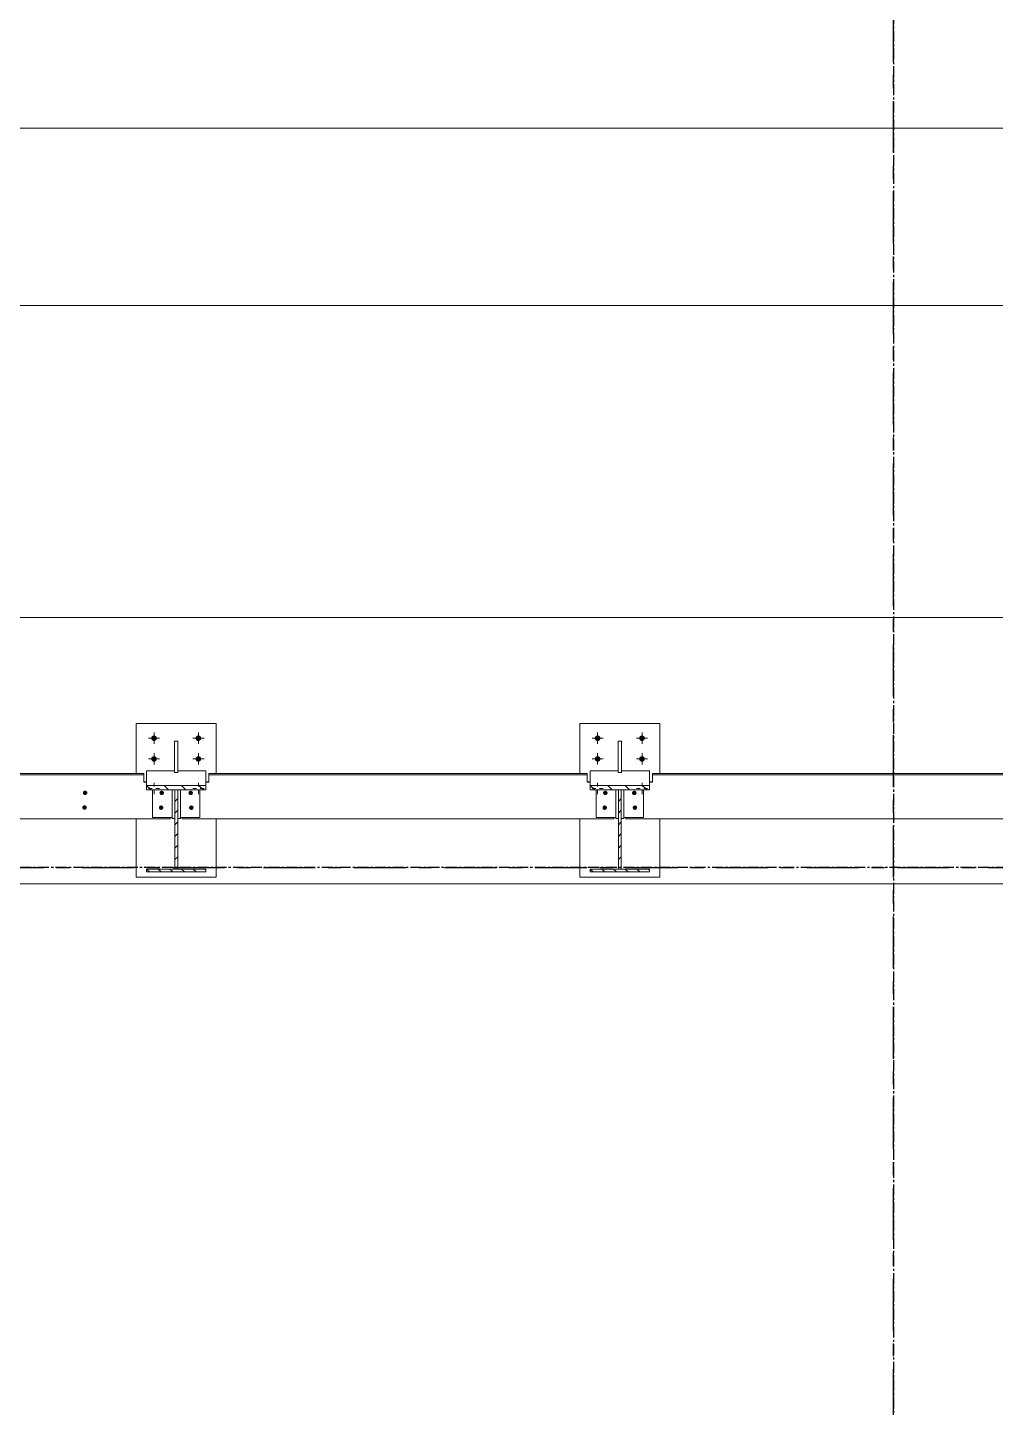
# Model space of a CAD drawing. Header units: millimetres. Extents: x -153298 to 620751, y -313239 to 250031.
# Drawn here: x 52105 to 55378, y 20501 to 25166 of the extents above; entities that cross this region are included whole.
import ezdxf
from ezdxf.enums import TextEntityAlignment as Align

# ---------------------------------------------------------------- set-up
doc = ezdxf.new("R2010")
doc.units = ezdxf.units.MM
for name, pattern in [('CENTER', [2, 1.25, -0.25, 0.25, -0.25]), ('TA_GL_000.70000', [1.925, 0.7, -0.175, 0.175, -0.175, 0.7]), ('XKITLINE00', [0])]:
    doc.linetypes.add(name, pattern=pattern)
for name, color, linetype in [('000 - 0_SYM_DWG_GRIDLINE_MAIN_COLOR_251', 251, 'Continuous'), ('000 - 0_SYM_DWG_SLOPE-SYM_TEXT_COLOR_3', 3, 'Continuous'), ('000 - GRID', 251, 'CENTER')]:
    doc.layers.add(name, color=color, linetype=linetype)
doc.layers.add('Bolt', color=1, linetype='Continuous', lineweight=0)
doc.layers.add('Part', color=2, linetype='Continuous', lineweight=0)
doc.styles.add('ARIAL', font='arial.ttf')
doc.styles.add('TA', font='', dxfattribs={"height": 4.5})
doc.styles.get('TA').set_extended_font_data('Cordia New')

# ---------------------------------------------------------------- blocks, each defined once
blk = doc.blocks.new('*A138137')
at = {"layer": 'Part', "linetype": 'XKITLINE00', "lineweight": 0}
for p, q in [((471.378077, -21.078283), (471.257912, -20.958118)), ((471.850187, -21.078283), (471.730023, -20.958118)), ((472.322298, -21.078283), (472.202133, -20.958118)), ((472.794408, -21.078283), (472.674244, -20.958118))]:
    blk.add_line(p, q, dxfattribs=at)
blk = doc.blocks.new('*A139138')
at = {"layer": 'Part', "linetype": 'XKITLINE00', "lineweight": 0}
for p, q in [((472.017912, -21.392591), (472.097912, -21.312591)), ((472.017912, -21.7069), (472.097912, -21.6269)), ((472.017912, -22.021209), (472.097912, -21.941209)), ((472.017912, -22.335517), (472.097912, -22.255517)), ((472.017912, -22.649826), (472.097912, -22.569826)), ((472.017912, -22.964135), (472.097912, -22.884135)), ((472.07892, -23.217436), (472.097912, -23.198444))]:
    blk.add_line(p, q, dxfattribs=at)
blk = doc.blocks.new('*A140139')
at = {"layer": 'Part', "linetype": 'XKITLINE00', "lineweight": 0}
for p, q in [((471.337912, -23.297436), (471.257912, -23.217436)), ((471.652221, -23.297436), (471.572221, -23.217436)), ((471.96653, -23.297436), (471.88653, -23.217436)), ((472.280839, -23.297436), (472.200839, -23.217436)), ((472.595148, -23.297436), (472.515148, -23.217436)), ((472.857912, -23.245891), (472.829457, -23.217436))]:
    blk.add_line(p, q, dxfattribs=at)
blk = doc.blocks.new('*A141140')
at = {"layer": 'Part', "linetype": 'XKITLINE00', "lineweight": 0}
for p, q in [((483.378077, -21.078283), (483.257912, -20.958118)), ((483.850187, -21.078283), (483.730023, -20.958118)), ((484.322298, -21.078283), (484.202133, -20.958118)), ((484.794408, -21.078283), (484.674244, -20.958118))]:
    blk.add_line(p, q, dxfattribs=at)
blk = doc.blocks.new('*A142141')
at = {"layer": 'Part', "linetype": 'XKITLINE00', "lineweight": 0}
for p, q in [((484.017912, -21.392591), (484.097912, -21.312591)), ((484.017912, -21.7069), (484.097912, -21.6269)), ((484.017912, -22.021209), (484.097912, -21.941209)), ((484.017912, -22.335517), (484.097912, -22.255517)), ((484.017912, -22.649826), (484.097912, -22.569826)), ((484.017912, -22.964135), (484.097912, -22.884135)), ((484.07892, -23.217436), (484.097912, -23.198444))]:
    blk.add_line(p, q, dxfattribs=at)
blk = doc.blocks.new('*A143142')
at = {"layer": 'Part', "linetype": 'XKITLINE00', "lineweight": 0}
for p, q in [((483.337912, -23.297436), (483.257912, -23.217436)), ((483.652221, -23.297436), (483.572221, -23.217436)), ((483.96653, -23.297436), (483.88653, -23.217436)), ((484.280839, -23.297436), (484.200839, -23.217436)), ((484.595148, -23.297436), (484.515148, -23.217436)), ((484.857912, -23.245891), (484.829457, -23.217436))]:
    blk.add_line(p, q, dxfattribs=at)
blk = doc.blocks.new('*A11991164')
at = {"layer": 'Part', "linetype": 'XKITLINE00', "lineweight": 0}
for p, q in [((472.857912, -20.862883), (472.937912, -20.862883)), ((472.857912, -20.865605), (472.937912, -20.865605)), ((483.177912, -20.634477), (472.937912, -20.634477)), ((472.937912, -20.634477), (472.937912, -20.865605)), ((472.937912, -20.665879), (483.177912, -20.665879)), ((483.177912, -20.634477), (483.177912, -20.865605)), ((483.177912, -20.862883), (483.257912, -20.862883)), ((483.177912, -20.865605), (483.257912, -20.865605)), ((472.217883, -21.864234), (472.217883, -21.828163)), ((472.217883, -21.864234), (483.897912, -21.864234)), ((483.897912, -21.864234), (483.897912, -21.828163))]:
    blk.add_line(p, q, dxfattribs=at)
blk = doc.blocks.new('*A12001165')
at = {"layer": 'Part', "linetype": 'XKITLINE00', "lineweight": 0}
for p, q in [((484.105912, -19.760081), (484.009912, -19.760081)), ((484.009912, -20.611492), (484.009912, -19.760081)), ((484.105912, -20.611492), (484.105912, -19.760081)), ((484.105912, -20.611492), (484.009912, -20.611492))]:
    blk.add_line(p, q, dxfattribs=at)
blk = doc.blocks.new('*A12011166')
at = {"layer": 'Bolt'}
for points in [[(471.672, -21.1), (471.678, -21.1), (471.683, -21.102), (471.689, -21.104), (471.694, -21.106), (471.699, -21.109), (471.704, -21.113), (471.708, -21.117), (471.712, -21.121), (471.716, -21.126), (471.719, -21.131), (471.721, -21.136), (471.723, -21.142), (471.725, -21.147), (471.726, -21.153), (471.726, -21.159), (471.726, -21.165), (471.725, -21.171), (471.723, -21.177), (471.721, -21.182), (471.719, -21.187), (471.716, -21.192), (471.712, -21.197), (471.708, -21.202), (471.704, -21.205), (471.699, -21.209), (471.694, -21.212), (471.689, -21.215), (471.683, -21.217), (471.678, -21.218), (471.672, -21.219), (471.666, -21.219), (471.66, -21.219), (471.654, -21.218), (471.649, -21.217), (471.643, -21.215), (471.638, -21.212), (471.633, -21.209), (471.628, -21.205), (471.624, -21.202), (471.62, -21.197), (471.616, -21.192), (471.613, -21.187), (471.611, -21.182), (471.609, -21.177), (471.607, -21.171), (471.606, -21.165), (471.606, -21.159), (471.606, -21.153), (471.607, -21.147), (471.609, -21.142), (471.611, -21.136), (471.613, -21.131), (471.616, -21.126), (471.62, -21.121), (471.624, -21.117), (471.628, -21.113), (471.633, -21.109), (471.638, -21.106), (471.643, -21.104), (471.649, -21.102), (471.654, -21.1), (471.66, -21.1), (471.666, -21.099)], [(471.655, -21.499), (471.661, -21.5), (471.667, -21.501), (471.672, -21.503), (471.678, -21.505), (471.683, -21.508), (471.687, -21.512), (471.692, -21.516), (471.696, -21.52), (471.699, -21.525), (471.702, -21.53), (471.705, -21.535), (471.707, -21.541), (471.708, -21.547), (471.709, -21.552), (471.709, -21.558), (471.709, -21.564), (471.708, -21.57), (471.707, -21.576), (471.705, -21.581), (471.702, -21.587), (471.699, -21.592), (471.696, -21.596), (471.692, -21.601), (471.687, -21.605), (471.683, -21.608), (471.678, -21.611), (471.672, -21.614), (471.667, -21.616), (471.661, -21.617), (471.655, -21.618), (471.649, -21.618), (471.644, -21.618), (471.638, -21.617), (471.632, -21.616), (471.626, -21.614), (471.621, -21.611), (471.616, -21.608), (471.611, -21.605), (471.607, -21.601), (471.603, -21.596), (471.6, -21.592), (471.596, -21.587), (471.594, -21.581), (471.592, -21.576), (471.591, -21.57), (471.59, -21.564), (471.589, -21.558), (471.59, -21.552), (471.591, -21.547), (471.592, -21.541), (471.594, -21.535), (471.596, -21.53), (471.6, -21.525), (471.603, -21.52), (471.607, -21.516), (471.611, -21.512), (471.616, -21.508), (471.621, -21.505), (471.626, -21.503), (471.632, -21.501), (471.638, -21.5), (471.644, -21.499), (471.649, -21.498)]]:
    blk.add_hatch(color=256, dxfattribs=at).paths.add_polyline_path(points, flags=17)
at = {"layer": 'Bolt', "linetype": 'XKITLINE00', "lineweight": 0}
for p, q in [((471.666, -21.162), (471.666, -21.143)), ((471.649, -21.562), (471.649, -21.542))]:
    blk.add_line(p, q, dxfattribs=at)
blk = doc.blocks.new('*A12021167')
at = {"layer": 'Bolt'}
for points in [[(471.382, -19.673), (471.383, -19.665), (471.385, -19.658), (471.388, -19.651), (471.391, -19.644), (471.395, -19.638), (471.399, -19.632), (471.404, -19.626), (471.41, -19.621), (471.416, -19.617), (471.422, -19.613), (471.429, -19.61), (471.436, -19.607), (471.443, -19.606), (471.45, -19.604), (471.458, -19.604), (471.465, -19.604), (471.473, -19.606), (471.48, -19.607), (471.487, -19.61), (471.494, -19.613), (471.5, -19.617), (471.506, -19.621), (471.512, -19.626), (471.517, -19.632), (471.521, -19.638), (471.525, -19.644), (471.528, -19.651), (471.531, -19.658), (471.532, -19.665), (471.534, -19.673), (471.534, -19.68), (471.534, -19.687), (471.532, -19.695), (471.531, -19.702), (471.528, -19.709), (471.525, -19.716), (471.521, -19.722), (471.517, -19.728), (471.512, -19.734), (471.506, -19.739), (471.5, -19.743), (471.494, -19.747), (471.487, -19.75), (471.48, -19.753), (471.473, -19.755), (471.465, -19.756), (471.458, -19.756), (471.45, -19.756), (471.443, -19.755), (471.436, -19.753), (471.429, -19.75), (471.422, -19.747), (471.416, -19.743), (471.41, -19.739), (471.404, -19.734), (471.399, -19.728), (471.395, -19.722), (471.391, -19.716), (471.388, -19.709), (471.385, -19.702), (471.383, -19.695), (471.382, -19.687), (471.382, -19.68)], [(472.582, -19.673), (472.583, -19.665), (472.585, -19.658), (472.588, -19.651), (472.591, -19.644), (472.595, -19.638), (472.599, -19.632), (472.604, -19.626), (472.61, -19.621), (472.616, -19.617), (472.622, -19.613), (472.629, -19.61), (472.636, -19.607), (472.643, -19.606), (472.65, -19.604), (472.658, -19.604), (472.665, -19.604), (472.673, -19.606), (472.68, -19.607), (472.687, -19.61), (472.694, -19.613), (472.7, -19.617), (472.706, -19.621), (472.712, -19.626), (472.717, -19.632), (472.721, -19.638), (472.725, -19.644), (472.728, -19.651), (472.731, -19.658), (472.732, -19.665), (472.734, -19.673), (472.734, -19.68), (472.734, -19.687), (472.732, -19.695), (472.731, -19.702), (472.728, -19.709), (472.725, -19.716), (472.721, -19.722), (472.717, -19.728), (472.712, -19.734), (472.706, -19.739), (472.7, -19.743), (472.694, -19.747), (472.687, -19.75), (472.68, -19.753), (472.673, -19.755), (472.665, -19.756), (472.658, -19.756), (472.65, -19.756), (472.643, -19.755), (472.636, -19.753), (472.629, -19.75), (472.622, -19.747), (472.616, -19.743), (472.61, -19.739), (472.604, -19.734), (472.599, -19.728), (472.595, -19.722), (472.591, -19.716), (472.588, -19.709), (472.585, -19.702), (472.583, -19.695), (472.582, -19.687), (472.582, -19.68)], [(471.382, -20.233), (471.383, -20.225), (471.385, -20.218), (471.388, -20.211), (471.391, -20.204), (471.395, -20.198), (471.399, -20.192), (471.404, -20.186), (471.41, -20.181), (471.416, -20.177), (471.422, -20.173), (471.429, -20.17), (471.436, -20.167), (471.443, -20.166), (471.45, -20.164), (471.458, -20.164), (471.465, -20.164), (471.473, -20.166), (471.48, -20.167), (471.487, -20.17), (471.494, -20.173), (471.5, -20.177), (471.506, -20.181), (471.512, -20.186), (471.517, -20.192), (471.521, -20.198), (471.525, -20.204), (471.528, -20.211), (471.531, -20.218), (471.532, -20.225), (471.534, -20.233), (471.534, -20.24), (471.534, -20.247), (471.532, -20.255), (471.531, -20.262), (471.528, -20.269), (471.525, -20.276), (471.521, -20.282), (471.517, -20.288), (471.512, -20.294), (471.506, -20.299), (471.5, -20.303), (471.494, -20.307), (471.487, -20.31), (471.48, -20.313), (471.473, -20.315), (471.465, -20.316), (471.458, -20.316), (471.45, -20.316), (471.443, -20.315), (471.436, -20.313), (471.429, -20.31), (471.422, -20.307), (471.416, -20.303), (471.41, -20.299), (471.404, -20.294), (471.399, -20.288), (471.395, -20.282), (471.391, -20.276), (471.388, -20.269), (471.385, -20.262), (471.383, -20.255), (471.382, -20.247), (471.382, -20.24)], [(472.582, -20.233), (472.583, -20.225), (472.585, -20.218), (472.588, -20.211), (472.591, -20.204), (472.595, -20.198), (472.599, -20.192), (472.604, -20.186), (472.61, -20.181), (472.616, -20.177), (472.622, -20.173), (472.629, -20.17), (472.636, -20.167), (472.643, -20.166), (472.65, -20.164), (472.658, -20.164), (472.665, -20.164), (472.673, -20.166), (472.68, -20.167), (472.687, -20.17), (472.694, -20.173), (472.7, -20.177), (472.706, -20.181), (472.712, -20.186), (472.717, -20.192), (472.721, -20.198), (472.725, -20.204), (472.728, -20.211), (472.731, -20.218), (472.732, -20.225), (472.734, -20.233), (472.734, -20.24), (472.734, -20.247), (472.732, -20.255), (472.731, -20.262), (472.728, -20.269), (472.725, -20.276), (472.721, -20.282), (472.717, -20.288), (472.712, -20.294), (472.706, -20.299), (472.7, -20.303), (472.694, -20.307), (472.687, -20.31), (472.68, -20.313), (472.673, -20.315), (472.665, -20.316), (472.658, -20.316), (472.65, -20.316), (472.643, -20.315), (472.636, -20.313), (472.629, -20.31), (472.622, -20.307), (472.616, -20.303), (472.61, -20.299), (472.604, -20.294), (472.599, -20.288), (472.595, -20.282), (472.591, -20.276), (472.588, -20.269), (472.585, -20.262), (472.583, -20.255), (472.582, -20.247), (472.582, -20.24)]]:
    blk.add_hatch(color=256, dxfattribs=at).paths.add_polyline_path(points, flags=17)
at = {"layer": 'Bolt', "linetype": 'XKITLINE00', "lineweight": 0}
for p, q in [((471.306, -19.68), (471.61, -19.68)), ((471.458, -19.832), (471.458, -19.528)), ((472.506, -19.68), (472.81, -19.68)), ((472.658, -19.832), (472.658, -19.528)), ((471.458, -20.392), (471.458, -20.088)), ((472.658, -20.392), (472.658, -20.088)), ((471.306, -20.24), (471.61, -20.24)), ((472.506, -20.24), (472.81, -20.24)), ((471.458, -20.888), (471.458, -20.989)), ((472.658, -20.888), (472.658, -20.989)), ((471.306, -21.04), (471.407, -21.04)), ((471.458, -21.192), (471.458, -21.091)), ((471.61, -21.04), (471.509, -21.04)), ((472.506, -21.04), (472.607, -21.04)), ((472.658, -21.192), (472.658, -21.091)), ((472.81, -21.04), (472.709, -21.04))]:
    blk.add_line(p, q, dxfattribs=at)
blk = doc.blocks.new('*A12031168')
at = {"layer": 'Bolt'}
for points in [[(472.456, -21.1), (472.462, -21.1), (472.467, -21.102), (472.473, -21.104), (472.478, -21.106), (472.483, -21.109), (472.488, -21.113), (472.492, -21.117), (472.496, -21.121), (472.5, -21.126), (472.503, -21.131), (472.505, -21.136), (472.507, -21.142), (472.509, -21.147), (472.51, -21.153), (472.51, -21.159), (472.51, -21.165), (472.509, -21.171), (472.507, -21.177), (472.505, -21.182), (472.503, -21.187), (472.5, -21.192), (472.496, -21.197), (472.492, -21.202), (472.488, -21.205), (472.483, -21.209), (472.478, -21.212), (472.473, -21.215), (472.467, -21.217), (472.462, -21.218), (472.456, -21.219), (472.45, -21.219), (472.444, -21.219), (472.438, -21.218), (472.432, -21.217), (472.427, -21.215), (472.422, -21.212), (472.417, -21.209), (472.412, -21.205), (472.407, -21.202), (472.403, -21.197), (472.4, -21.192), (472.397, -21.187), (472.394, -21.182), (472.392, -21.177), (472.391, -21.171), (472.39, -21.165), (472.39, -21.159), (472.39, -21.153), (472.391, -21.147), (472.392, -21.142), (472.394, -21.136), (472.397, -21.131), (472.4, -21.126), (472.403, -21.121), (472.407, -21.117), (472.412, -21.113), (472.417, -21.109), (472.422, -21.106), (472.427, -21.104), (472.432, -21.102), (472.438, -21.1), (472.444, -21.1), (472.45, -21.099)], [(472.472, -21.499), (472.478, -21.5), (472.484, -21.501), (472.489, -21.503), (472.495, -21.505), (472.5, -21.508), (472.504, -21.512), (472.509, -21.516), (472.513, -21.52), (472.516, -21.525), (472.519, -21.53), (472.522, -21.535), (472.524, -21.541), (472.525, -21.547), (472.526, -21.552), (472.526, -21.558), (472.526, -21.564), (472.525, -21.57), (472.524, -21.576), (472.522, -21.581), (472.519, -21.587), (472.516, -21.592), (472.513, -21.596), (472.509, -21.601), (472.504, -21.605), (472.5, -21.608), (472.495, -21.611), (472.489, -21.614), (472.484, -21.616), (472.478, -21.617), (472.472, -21.618), (472.466, -21.618), (472.461, -21.618), (472.455, -21.617), (472.449, -21.616), (472.443, -21.614), (472.438, -21.611), (472.433, -21.608), (472.428, -21.605), (472.424, -21.601), (472.42, -21.596), (472.417, -21.592), (472.413, -21.587), (472.411, -21.581), (472.409, -21.576), (472.408, -21.57), (472.407, -21.564), (472.406, -21.558), (472.407, -21.552), (472.408, -21.547), (472.409, -21.541), (472.411, -21.535), (472.413, -21.53), (472.417, -21.525), (472.42, -21.52), (472.424, -21.516), (472.428, -21.512), (472.433, -21.508), (472.438, -21.505), (472.443, -21.503), (472.449, -21.501), (472.455, -21.5), (472.461, -21.499), (472.466, -21.498)]]:
    blk.add_hatch(color=256, dxfattribs=at).paths.add_polyline_path(points, flags=17)
at = {"layer": 'Bolt', "linetype": 'XKITLINE00', "lineweight": 0}
for p, q in [((472.45, -21.162), (472.45, -21.143)), ((472.466, -21.562), (472.466, -21.542))]:
    blk.add_line(p, q, dxfattribs=at)
blk = doc.blocks.new('*A12041169')
at = {"layer": 'Part', "linetype": 'XKITLINE00', "lineweight": 0}
for p, q in [((470.97788, -19.280042), (473.13788, -19.280042)), ((470.97788, -20.634477), (470.97788, -19.280042)), ((473.13788, -20.634477), (473.13788, -19.280042)), ((470.97788, -23.440042), (470.97788, -21.864234)), ((473.13788, -23.440042), (473.13788, -21.864234)), ((470.97788, -23.440042), (473.13788, -23.440042))]:
    blk.add_line(p, q, dxfattribs=at)
blk = doc.blocks.new('*A12051170')
at = {"layer": 'Part', "linetype": 'XKITLINE00', "lineweight": 0}
for p, q in [((472.169912, -21.855796), (472.169912, -21.078283)), ((472.697912, -21.828163), (472.697912, -21.078283)), ((472.097912, -21.855796), (472.169912, -21.855796)), ((472.169912, -21.828163), (472.697912, -21.828163))]:
    blk.add_line(p, q, dxfattribs=at)
blk = doc.blocks.new('*A12061171')
at = {"layer": 'Part', "linetype": 'XKITLINE00', "lineweight": 0}
for p, q in [((471.417902, -21.078283), (471.417902, -21.828163)), ((471.945902, -21.078283), (471.945902, -21.855796)), ((471.417902, -21.828163), (471.945902, -21.828163)), ((471.945902, -21.855796), (472.017902, -21.855796))]:
    blk.add_line(p, q, dxfattribs=at)
blk = doc.blocks.new('*A12071172')
at = {"layer": 'Part', "linetype": 'XKITLINE00', "lineweight": 0}
for p, q in [((472.105912, -19.760081), (472.009912, -19.760081)), ((472.009912, -20.611492), (472.009912, -19.760081)), ((472.105912, -20.611492), (472.105912, -19.760081)), ((472.105912, -20.611492), (472.009912, -20.611492))]:
    blk.add_line(p, q, dxfattribs=at)
blk = doc.blocks.new('*A12081173')
at = {"layer": 'Bolt'}
for points in [[(469.6, -21.096), (469.606, -21.097), (469.611, -21.098), (469.617, -21.1), (469.622, -21.103), (469.627, -21.106), (469.632, -21.109), (469.636, -21.113), (469.64, -21.117), (469.644, -21.122), (469.647, -21.127), (469.649, -21.132), (469.651, -21.138), (469.653, -21.144), (469.654, -21.15), (469.654, -21.155), (469.654, -21.161), (469.653, -21.167), (469.651, -21.173), (469.649, -21.178), (469.647, -21.184), (469.644, -21.189), (469.64, -21.193), (469.636, -21.198), (469.632, -21.202), (469.627, -21.205), (469.622, -21.208), (469.617, -21.211), (469.611, -21.213), (469.606, -21.214), (469.6, -21.215), (469.594, -21.215), (469.588, -21.215), (469.582, -21.214), (469.577, -21.213), (469.571, -21.211), (469.566, -21.208), (469.561, -21.205), (469.556, -21.202), (469.552, -21.198), (469.548, -21.193), (469.544, -21.189), (469.541, -21.184), (469.539, -21.178), (469.537, -21.173), (469.535, -21.167), (469.534, -21.161), (469.534, -21.155), (469.534, -21.15), (469.535, -21.144), (469.537, -21.138), (469.539, -21.132), (469.541, -21.127), (469.544, -21.122), (469.548, -21.117), (469.552, -21.113), (469.556, -21.109), (469.561, -21.106), (469.566, -21.103), (469.571, -21.1), (469.577, -21.098), (469.582, -21.097), (469.588, -21.096), (469.594, -21.096)], [(469.583, -21.495), (469.589, -21.496), (469.595, -21.497), (469.6, -21.499), (469.606, -21.502), (469.611, -21.505), (469.615, -21.508), (469.62, -21.512), (469.624, -21.517), (469.627, -21.521), (469.63, -21.526), (469.633, -21.532), (469.635, -21.537), (469.636, -21.543), (469.637, -21.549), (469.637, -21.555), (469.637, -21.56), (469.636, -21.566), (469.635, -21.572), (469.633, -21.577), (469.63, -21.583), (469.627, -21.588), (469.624, -21.593), (469.62, -21.597), (469.615, -21.601), (469.611, -21.604), (469.606, -21.607), (469.6, -21.61), (469.595, -21.612), (469.589, -21.613), (469.583, -21.614), (469.577, -21.614), (469.572, -21.614), (469.566, -21.613), (469.56, -21.612), (469.554, -21.61), (469.549, -21.607), (469.544, -21.604), (469.539, -21.601), (469.535, -21.597), (469.531, -21.593), (469.528, -21.588), (469.524, -21.583), (469.522, -21.577), (469.52, -21.572), (469.519, -21.566), (469.518, -21.56), (469.517, -21.555), (469.518, -21.549), (469.519, -21.543), (469.52, -21.537), (469.522, -21.532), (469.524, -21.526), (469.528, -21.521), (469.531, -21.517), (469.535, -21.512), (469.539, -21.508), (469.544, -21.505), (469.549, -21.502), (469.554, -21.499), (469.56, -21.497), (469.566, -21.496), (469.572, -21.495), (469.577, -21.495)]]:
    blk.add_hatch(color=256, dxfattribs=at).paths.add_polyline_path(points, flags=17)
at = {"layer": 'Bolt', "linetype": 'XKITLINE00', "lineweight": 0}
for p, q in [((469.594, -21.156), (469.594, -21.139)), ((469.577, -21.555), (469.577, -21.538))]:
    blk.add_line(p, q, dxfattribs=at)
blk = doc.blocks.new('*A12091174')
at = {"layer": 'Part', "linetype": 'XKITLINE00', "lineweight": 0}
for p, q in [((483.417902, -21.078283), (483.417902, -21.828163)), ((483.945902, -21.078283), (483.945902, -21.855796)), ((483.417902, -21.828163), (483.945902, -21.828163)), ((483.945902, -21.855796), (484.017902, -21.855796))]:
    blk.add_line(p, q, dxfattribs=at)
blk = doc.blocks.new('*A12101175')
at = {"layer": 'Part', "linetype": 'XKITLINE00', "lineweight": 0}
for p, q in [((484.169912, -21.855796), (484.169912, -21.078283)), ((484.697912, -21.828163), (484.697912, -21.078283)), ((484.097912, -21.855796), (484.169912, -21.855796)), ((484.169912, -21.828163), (484.697912, -21.828163))]:
    blk.add_line(p, q, dxfattribs=at)
blk = doc.blocks.new('*A12111176')
at = {"layer": 'Part', "linetype": 'XKITLINE00', "lineweight": 0}
for p, q in [((482.97788, -19.280042), (485.13788, -19.280042)), ((482.97788, -20.634477), (482.97788, -19.280042)), ((485.13788, -20.634477), (485.13788, -19.280042)), ((482.97788, -23.440042), (482.97788, -21.864234)), ((485.13788, -23.440042), (485.13788, -21.864234)), ((482.97788, -23.440042), (485.13788, -23.440042))]:
    blk.add_line(p, q, dxfattribs=at)
blk = doc.blocks.new('*A12121177')
at = {"layer": 'Bolt'}
for points in [[(484.456, -21.1), (484.462, -21.1), (484.467, -21.102), (484.473, -21.104), (484.478, -21.106), (484.483, -21.109), (484.488, -21.113), (484.492, -21.117), (484.496, -21.121), (484.5, -21.126), (484.503, -21.131), (484.505, -21.136), (484.507, -21.142), (484.509, -21.147), (484.51, -21.153), (484.51, -21.159), (484.51, -21.165), (484.509, -21.171), (484.507, -21.177), (484.505, -21.182), (484.503, -21.187), (484.5, -21.192), (484.496, -21.197), (484.492, -21.202), (484.488, -21.205), (484.483, -21.209), (484.478, -21.212), (484.473, -21.215), (484.467, -21.217), (484.462, -21.218), (484.456, -21.219), (484.45, -21.219), (484.444, -21.219), (484.438, -21.218), (484.432, -21.217), (484.427, -21.215), (484.422, -21.212), (484.417, -21.209), (484.412, -21.205), (484.407, -21.202), (484.403, -21.197), (484.4, -21.192), (484.397, -21.187), (484.394, -21.182), (484.392, -21.177), (484.391, -21.171), (484.39, -21.165), (484.39, -21.159), (484.39, -21.153), (484.391, -21.147), (484.392, -21.142), (484.394, -21.136), (484.397, -21.131), (484.4, -21.126), (484.403, -21.121), (484.407, -21.117), (484.412, -21.113), (484.417, -21.109), (484.422, -21.106), (484.427, -21.104), (484.432, -21.102), (484.438, -21.1), (484.444, -21.1), (484.45, -21.099)], [(484.472, -21.499), (484.478, -21.5), (484.484, -21.501), (484.489, -21.503), (484.495, -21.505), (484.5, -21.508), (484.504, -21.512), (484.509, -21.516), (484.513, -21.52), (484.516, -21.525), (484.519, -21.53), (484.522, -21.535), (484.524, -21.541), (484.525, -21.547), (484.526, -21.552), (484.526, -21.558), (484.526, -21.564), (484.525, -21.57), (484.524, -21.576), (484.522, -21.581), (484.519, -21.587), (484.516, -21.592), (484.513, -21.596), (484.509, -21.601), (484.504, -21.605), (484.5, -21.608), (484.495, -21.611), (484.489, -21.614), (484.484, -21.616), (484.478, -21.617), (484.472, -21.618), (484.466, -21.618), (484.461, -21.618), (484.455, -21.617), (484.449, -21.616), (484.443, -21.614), (484.438, -21.611), (484.433, -21.608), (484.428, -21.605), (484.424, -21.601), (484.42, -21.596), (484.417, -21.592), (484.413, -21.587), (484.411, -21.581), (484.409, -21.576), (484.408, -21.57), (484.407, -21.564), (484.406, -21.558), (484.407, -21.552), (484.408, -21.547), (484.409, -21.541), (484.411, -21.535), (484.413, -21.53), (484.417, -21.525), (484.42, -21.52), (484.424, -21.516), (484.428, -21.512), (484.433, -21.508), (484.438, -21.505), (484.443, -21.503), (484.449, -21.501), (484.455, -21.5), (484.461, -21.499), (484.466, -21.498)]]:
    blk.add_hatch(color=256, dxfattribs=at).paths.add_polyline_path(points, flags=17)
at = {"layer": 'Bolt', "linetype": 'XKITLINE00', "lineweight": 0}
for p, q in [((484.45, -21.162), (484.45, -21.143)), ((484.466, -21.562), (484.466, -21.542))]:
    blk.add_line(p, q, dxfattribs=at)
blk = doc.blocks.new('*A12131178')
at = {"layer": 'Bolt'}
for points in [[(483.382, -19.673), (483.383, -19.665), (483.385, -19.658), (483.388, -19.651), (483.391, -19.644), (483.395, -19.638), (483.399, -19.632), (483.404, -19.626), (483.41, -19.621), (483.416, -19.617), (483.422, -19.613), (483.429, -19.61), (483.436, -19.607), (483.443, -19.606), (483.45, -19.604), (483.458, -19.604), (483.465, -19.604), (483.473, -19.606), (483.48, -19.607), (483.487, -19.61), (483.494, -19.613), (483.5, -19.617), (483.506, -19.621), (483.512, -19.626), (483.517, -19.632), (483.521, -19.638), (483.525, -19.644), (483.528, -19.651), (483.531, -19.658), (483.532, -19.665), (483.534, -19.673), (483.534, -19.68), (483.534, -19.687), (483.532, -19.695), (483.531, -19.702), (483.528, -19.709), (483.525, -19.716), (483.521, -19.722), (483.517, -19.728), (483.512, -19.734), (483.506, -19.739), (483.5, -19.743), (483.494, -19.747), (483.487, -19.75), (483.48, -19.753), (483.473, -19.755), (483.465, -19.756), (483.458, -19.756), (483.45, -19.756), (483.443, -19.755), (483.436, -19.753), (483.429, -19.75), (483.422, -19.747), (483.416, -19.743), (483.41, -19.739), (483.404, -19.734), (483.399, -19.728), (483.395, -19.722), (483.391, -19.716), (483.388, -19.709), (483.385, -19.702), (483.383, -19.695), (483.382, -19.687), (483.382, -19.68)], [(484.582, -19.673), (484.583, -19.665), (484.585, -19.658), (484.588, -19.651), (484.591, -19.644), (484.595, -19.638), (484.599, -19.632), (484.604, -19.626), (484.61, -19.621), (484.616, -19.617), (484.622, -19.613), (484.629, -19.61), (484.636, -19.607), (484.643, -19.606), (484.65, -19.604), (484.658, -19.604), (484.665, -19.604), (484.673, -19.606), (484.68, -19.607), (484.687, -19.61), (484.694, -19.613), (484.7, -19.617), (484.706, -19.621), (484.712, -19.626), (484.717, -19.632), (484.721, -19.638), (484.725, -19.644), (484.728, -19.651), (484.731, -19.658), (484.732, -19.665), (484.734, -19.673), (484.734, -19.68), (484.734, -19.687), (484.732, -19.695), (484.731, -19.702), (484.728, -19.709), (484.725, -19.716), (484.721, -19.722), (484.717, -19.728), (484.712, -19.734), (484.706, -19.739), (484.7, -19.743), (484.694, -19.747), (484.687, -19.75), (484.68, -19.753), (484.673, -19.755), (484.665, -19.756), (484.658, -19.756), (484.65, -19.756), (484.643, -19.755), (484.636, -19.753), (484.629, -19.75), (484.622, -19.747), (484.616, -19.743), (484.61, -19.739), (484.604, -19.734), (484.599, -19.728), (484.595, -19.722), (484.591, -19.716), (484.588, -19.709), (484.585, -19.702), (484.583, -19.695), (484.582, -19.687), (484.582, -19.68)], [(483.382, -20.233), (483.383, -20.225), (483.385, -20.218), (483.388, -20.211), (483.391, -20.204), (483.395, -20.198), (483.399, -20.192), (483.404, -20.186), (483.41, -20.181), (483.416, -20.177), (483.422, -20.173), (483.429, -20.17), (483.436, -20.167), (483.443, -20.166), (483.45, -20.164), (483.458, -20.164), (483.465, -20.164), (483.473, -20.166), (483.48, -20.167), (483.487, -20.17), (483.494, -20.173), (483.5, -20.177), (483.506, -20.181), (483.512, -20.186), (483.517, -20.192), (483.521, -20.198), (483.525, -20.204), (483.528, -20.211), (483.531, -20.218), (483.532, -20.225), (483.534, -20.233), (483.534, -20.24), (483.534, -20.247), (483.532, -20.255), (483.531, -20.262), (483.528, -20.269), (483.525, -20.276), (483.521, -20.282), (483.517, -20.288), (483.512, -20.294), (483.506, -20.299), (483.5, -20.303), (483.494, -20.307), (483.487, -20.31), (483.48, -20.313), (483.473, -20.315), (483.465, -20.316), (483.458, -20.316), (483.45, -20.316), (483.443, -20.315), (483.436, -20.313), (483.429, -20.31), (483.422, -20.307), (483.416, -20.303), (483.41, -20.299), (483.404, -20.294), (483.399, -20.288), (483.395, -20.282), (483.391, -20.276), (483.388, -20.269), (483.385, -20.262), (483.383, -20.255), (483.382, -20.247), (483.382, -20.24)], [(484.582, -20.233), (484.583, -20.225), (484.585, -20.218), (484.588, -20.211), (484.591, -20.204), (484.595, -20.198), (484.599, -20.192), (484.604, -20.186), (484.61, -20.181), (484.616, -20.177), (484.622, -20.173), (484.629, -20.17), (484.636, -20.167), (484.643, -20.166), (484.65, -20.164), (484.658, -20.164), (484.665, -20.164), (484.673, -20.166), (484.68, -20.167), (484.687, -20.17), (484.694, -20.173), (484.7, -20.177), (484.706, -20.181), (484.712, -20.186), (484.717, -20.192), (484.721, -20.198), (484.725, -20.204), (484.728, -20.211), (484.731, -20.218), (484.732, -20.225), (484.734, -20.233), (484.734, -20.24), (484.734, -20.247), (484.732, -20.255), (484.731, -20.262), (484.728, -20.269), (484.725, -20.276), (484.721, -20.282), (484.717, -20.288), (484.712, -20.294), (484.706, -20.299), (484.7, -20.303), (484.694, -20.307), (484.687, -20.31), (484.68, -20.313), (484.673, -20.315), (484.665, -20.316), (484.658, -20.316), (484.65, -20.316), (484.643, -20.315), (484.636, -20.313), (484.629, -20.31), (484.622, -20.307), (484.616, -20.303), (484.61, -20.299), (484.604, -20.294), (484.599, -20.288), (484.595, -20.282), (484.591, -20.276), (484.588, -20.269), (484.585, -20.262), (484.583, -20.255), (484.582, -20.247), (484.582, -20.24)]]:
    blk.add_hatch(color=256, dxfattribs=at).paths.add_polyline_path(points, flags=17)
at = {"layer": 'Bolt', "linetype": 'XKITLINE00', "lineweight": 0}
for p, q in [((483.306, -19.68), (483.61, -19.68)), ((483.458, -19.832), (483.458, -19.528)), ((484.506, -19.68), (484.81, -19.68)), ((484.658, -19.832), (484.658, -19.528)), ((483.458, -20.392), (483.458, -20.088)), ((484.658, -20.392), (484.658, -20.088)), ((483.306, -20.24), (483.61, -20.24)), ((484.506, -20.24), (484.81, -20.24)), ((483.458, -20.888), (483.458, -20.989)), ((484.658, -20.888), (484.658, -20.989)), ((483.306, -21.04), (483.407, -21.04)), ((483.458, -21.192), (483.458, -21.091)), ((483.61, -21.04), (483.509, -21.04)), ((484.506, -21.04), (484.607, -21.04)), ((484.658, -21.192), (484.658, -21.091)), ((484.81, -21.04), (484.709, -21.04))]:
    blk.add_line(p, q, dxfattribs=at)
blk = doc.blocks.new('*A12141179')
at = {"layer": 'Bolt'}
for points in [[(483.672, -21.1), (483.678, -21.1), (483.683, -21.102), (483.689, -21.104), (483.694, -21.106), (483.699, -21.109), (483.704, -21.113), (483.708, -21.117), (483.712, -21.121), (483.716, -21.126), (483.719, -21.131), (483.721, -21.136), (483.723, -21.142), (483.725, -21.147), (483.726, -21.153), (483.726, -21.159), (483.726, -21.165), (483.725, -21.171), (483.723, -21.177), (483.721, -21.182), (483.719, -21.187), (483.716, -21.192), (483.712, -21.197), (483.708, -21.202), (483.704, -21.205), (483.699, -21.209), (483.694, -21.212), (483.689, -21.215), (483.683, -21.217), (483.678, -21.218), (483.672, -21.219), (483.666, -21.219), (483.66, -21.219), (483.654, -21.218), (483.649, -21.217), (483.643, -21.215), (483.638, -21.212), (483.633, -21.209), (483.628, -21.205), (483.624, -21.202), (483.62, -21.197), (483.616, -21.192), (483.613, -21.187), (483.611, -21.182), (483.609, -21.177), (483.607, -21.171), (483.606, -21.165), (483.606, -21.159), (483.606, -21.153), (483.607, -21.147), (483.609, -21.142), (483.611, -21.136), (483.613, -21.131), (483.616, -21.126), (483.62, -21.121), (483.624, -21.117), (483.628, -21.113), (483.633, -21.109), (483.638, -21.106), (483.643, -21.104), (483.649, -21.102), (483.654, -21.1), (483.66, -21.1), (483.666, -21.099)], [(483.655, -21.499), (483.661, -21.5), (483.667, -21.501), (483.672, -21.503), (483.678, -21.505), (483.683, -21.508), (483.687, -21.512), (483.692, -21.516), (483.696, -21.52), (483.699, -21.525), (483.702, -21.53), (483.705, -21.535), (483.707, -21.541), (483.708, -21.547), (483.709, -21.552), (483.709, -21.558), (483.709, -21.564), (483.708, -21.57), (483.707, -21.576), (483.705, -21.581), (483.702, -21.587), (483.699, -21.592), (483.696, -21.596), (483.692, -21.601), (483.687, -21.605), (483.683, -21.608), (483.678, -21.611), (483.672, -21.614), (483.667, -21.616), (483.661, -21.617), (483.655, -21.618), (483.649, -21.618), (483.644, -21.618), (483.638, -21.617), (483.632, -21.616), (483.626, -21.614), (483.621, -21.611), (483.616, -21.608), (483.611, -21.605), (483.607, -21.601), (483.603, -21.596), (483.6, -21.592), (483.596, -21.587), (483.594, -21.581), (483.592, -21.576), (483.591, -21.57), (483.59, -21.564), (483.589, -21.558), (483.59, -21.552), (483.591, -21.547), (483.592, -21.541), (483.594, -21.535), (483.596, -21.53), (483.6, -21.525), (483.603, -21.52), (483.607, -21.516), (483.611, -21.512), (483.616, -21.508), (483.621, -21.505), (483.626, -21.503), (483.632, -21.501), (483.638, -21.5), (483.644, -21.499), (483.649, -21.498)]]:
    blk.add_hatch(color=256, dxfattribs=at).paths.add_polyline_path(points, flags=17)
at = {"layer": 'Bolt', "linetype": 'XKITLINE00', "lineweight": 0}
for p, q in [((483.666, -21.162), (483.666, -21.143)), ((483.649, -21.562), (483.649, -21.542))]:
    blk.add_line(p, q, dxfattribs=at)
blk = doc.blocks.new('*A12151180')
at = {"layer": 'Part', "linetype": 'XKITLINE00', "lineweight": 0}
for p, q in [((484.857912, -20.862883), (484.937912, -20.862883)), ((484.857912, -20.865605), (484.937912, -20.865605)), ((495.177912, -20.634477), (484.937912, -20.634477)), ((484.937912, -20.634477), (484.937912, -20.865605)), ((484.937912, -20.665879), (495.177912, -20.665879)), ((495.177912, -20.634477), (495.177912, -20.865605)), ((495.177912, -20.862883), (495.257912, -20.862883)), ((495.177912, -20.865605), (495.257912, -20.865605)), ((484.217883, -21.864234), (484.217883, -21.828163)), ((484.217883, -21.864234), (495.897912, -21.864234)), ((495.897912, -21.864234), (495.897912, -21.828163))]:
    blk.add_line(p, q, dxfattribs=at)
blk = doc.blocks.new('*A12881253')
at = {"layer": 'Part', "linetype": 'XKITLINE00', "lineweight": 0}
for p, q in [((460.857912, -20.862883), (460.937912, -20.862883)), ((460.857912, -20.865605), (460.937912, -20.865605)), ((471.177912, -20.634477), (460.937912, -20.634477)), ((460.937912, -20.634477), (460.937912, -20.865605)), ((460.937912, -20.665879), (471.177912, -20.665879)), ((471.177912, -20.634477), (471.177912, -20.865605)), ((471.177912, -20.862883), (471.257912, -20.862883)), ((471.177912, -20.865605), (471.257912, -20.865605)), ((460.217883, -21.864234), (460.217883, -21.828163)), ((460.217883, -21.864234), (471.897912, -21.864234)), ((471.897912, -21.864234), (471.897912, -21.828163))]:
    blk.add_line(p, q, dxfattribs=at)
blk = doc.blocks.new('*A13121272')
at = {"layer": 'Part', "linetype": 'XKITLINE00', "lineweight": 0}
for p, q in [((370.777888, -3.177455), (516.657888, -3.177455)), ((370.777888, -7.977455), (516.657888, -7.977455))]:
    blk.add_line(p, q, dxfattribs=at)
blk = doc.blocks.new('*A13131273')
at = {"layer": 'Part', "linetype": 'XKITLINE00', "lineweight": 0}
for p, q in [((301.057888, -16.417455), (516.657888, -16.417455)), ((384.897912, -23.617455), (516.657888, -23.617455))]:
    blk.add_line(p, q, dxfattribs=at)
blk = doc.blocks.new('*A13211281')
at = {"layer": 'Part', "linetype": 'XKITLINE00', "lineweight": 0}
for p, q in [((471.257912, -20.560081), (472.009912, -20.560081)), ((471.257912, -21.078283), (471.257912, -20.560081)), ((472.105912, -20.560081), (472.857912, -20.560081)), ((472.857912, -21.078283), (472.857912, -20.560081)), ((471.257912, -20.958118), (472.857912, -20.958118)), ((472.857912, -21.078283), (471.257912, -21.078283))]:
    blk.add_line(p, q, dxfattribs=at)
blk = doc.blocks.new('*A13221282')
at = {"layer": 'Part', "linetype": 'XKITLINE00', "lineweight": 0}
for p, q in [((472.097912, -21.078282), (472.017912, -21.078282)), ((472.017912, -21.078282), (472.017912, -23.217436)), ((472.097912, -23.217436), (472.097912, -21.078282)), ((472.017912, -23.217436), (472.097912, -23.217436))]:
    blk.add_line(p, q, dxfattribs=at)
blk = doc.blocks.new('*A13231283')
at = {"layer": 'Part', "linetype": 'XKITLINE00', "lineweight": 0}
for p, q in [((472.857912, -23.217436), (471.257912, -23.217436)), ((471.257912, -23.217436), (471.257912, -23.297436)), ((471.257912, -23.297436), (472.857912, -23.297436)), ((472.857912, -23.297436), (472.857912, -23.217436))]:
    blk.add_line(p, q, dxfattribs=at)
blk = doc.blocks.new('*A13241284')
at = {"layer": 'Part', "linetype": 'XKITLINE00', "lineweight": 0}
for p, q in [((483.257912, -20.560081), (484.009912, -20.560081)), ((483.257912, -21.078283), (483.257912, -20.560081)), ((484.105912, -20.560081), (484.857912, -20.560081)), ((484.857912, -21.078283), (484.857912, -20.560081)), ((483.257912, -20.958118), (484.857912, -20.958118)), ((484.857912, -21.078283), (483.257912, -21.078283))]:
    blk.add_line(p, q, dxfattribs=at)
blk = doc.blocks.new('*A13251285')
at = {"layer": 'Part', "linetype": 'XKITLINE00', "lineweight": 0}
for p, q in [((484.097912, -21.078282), (484.017912, -21.078282)), ((484.017912, -21.078282), (484.017912, -23.217436)), ((484.097912, -23.217436), (484.097912, -21.078282)), ((484.017912, -23.217436), (484.097912, -23.217436))]:
    blk.add_line(p, q, dxfattribs=at)
blk = doc.blocks.new('*A13261286')
at = {"layer": 'Part', "linetype": 'XKITLINE00', "lineweight": 0}
for p, q in [((484.857912, -23.217436), (483.257912, -23.217436)), ((483.257912, -23.217436), (483.257912, -23.297436)), ((483.257912, -23.297436), (484.857912, -23.297436)), ((484.857912, -23.297436), (484.857912, -23.217436))]:
    blk.add_line(p, q, dxfattribs=at)
blk = doc.blocks.new('*U5052')
at = {"layer": '000 - 0_SYM_DWG_GRIDLINE_MAIN_COLOR_251', "color": 0, "linetype": 'ByBlock', "ltscale": 5}
blk.add_line((20, 0), (-355.735, 0), dxfattribs=at)
at = {"style": 'TA', "flags": 1}
blk.add_attdef('LOCATION', (6, -6), '', height=4.5, rotation=270, dxfattribs=at)
at = {"layer": '000 - 0_SYM_DWG_SLOPE-SYM_TEXT_COLOR_3', "style": 'ARIAL'}
blk.add_attdef('GRID-HEAD', text='', height=4, rotation=90, dxfattribs=at).set_placement((40, 0), align=Align.MIDDLE_CENTER)
blk = doc.blocks.new('*U6394')
at = {"layer": '000 - 0_SYM_DWG_GRIDLINE_MAIN_COLOR_251', "color": 0, "linetype": 'ByBlock', "ltscale": 5}
blk.add_line((20, 0), (-651.806, 0), dxfattribs=at)
at = {"style": 'TA', "flags": 1}
blk.add_attdef('LOCATION', (6, -6), '', height=4.5, rotation=270, dxfattribs=at)
blk = doc.blocks.new('W-1-PP19-ST-ENT1-1_20260610-094632_ELEVATION_1_DIMS')
at = {"layer": '000 - GRID', "linetype": 'TA_GL_000.70000', "xscale": 50.00000000000004, "yscale": 50.00000000000004, "zscale": 50.00000000000004}
for name, p, rotation in [('*U5052', (22800, 101510), 270), ('*U6394', (-2830, 105750), 180)]:
    blk.add_blockref(name, p, dxfattribs=dict(at, rotation=rotation))

msp = doc.modelspace()

# ---------------------------------------------------------------- linework, layer by layer
at = {"color": 1, "linetype": 'CENTER', "ltscale": 30}
for p, q in [((55032.7713, 32774.6401), (55032.7713, 16703.507)), ((59557.5016, 22325.8988), (24877.4489, 22325.8988))]:
    msp.add_line(p, q, dxfattribs=at)

# ---------------------------------------------------------------- block references
at = {"color": 6}
msp.add_blockref('W-1-PP19-ST-ENT1-1_20260610-094632_ELEVATION_1_DIMS', (32232.7713, -83424.1012), dxfattribs=at)
at = {"lineweight": 0, "xscale": 125, "yscale": 125, "zscale": 125}
for name in ['*A13121272', '*A13131273', '*A12041169', '*A12111176', '*A12021167', '*A12131178', '*A12071172', '*A12001165', '*A12881253', '*A13211281', '*A11991164', '*A13241284', '*A12151180', '*A12081173', '*A138137', '*A12061171', '*A12011166', '*A13221282', '*A12051170', '*A12031168', '*A141140', '*A12091174', '*A12141179', '*A13251285', '*A12101175', '*A12121177', '*A139138', '*A142141', '*A140139', '*A13231283', '*A143142', '*A13261286']:
    msp.add_blockref(name, (-6399.4671, 25223.0807), dxfattribs=at)

doc.saveas('drawing.dxf')
